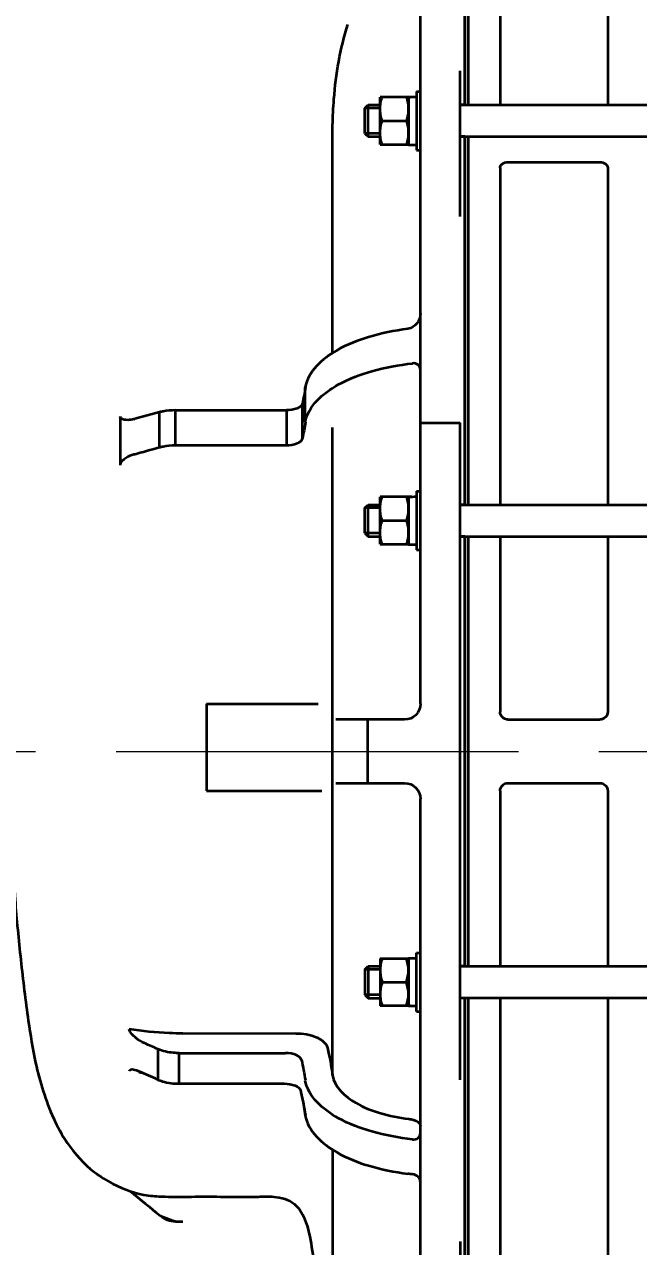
# Model space of a CAD drawing. Header units: inches. Extents: x -403 to 7, y 1 to 290.
# Drawn here: x -280.91 to -265.64, y 121.62 to 151.98 of the extents above; entities that cross this region are included whole.
import ezdxf

# ---------------------------------------------------------------- set-up
doc = ezdxf.new("R2010")
doc.units = ezdxf.units.IN
doc.header["$MEASUREMENT"] = 0
doc.linetypes.add('点画线', pattern=[16, 10, -2, 2, -2])
doc.layers.add('中心线层', color=1, linetype='点画线', lineweight=18)
doc.layers.add('粗实线层', color=7, linetype='Continuous', lineweight=35)
doc.styles.get("Standard").update_dxf_attribs({"font": 'arial.ttf'})
doc.dimstyles.new('STANDARD 2 PLCS', dxfattribs={"dimtxt": 0.125, "dimasz": 0.18, "dimexe": 0.18, "dimexo": 0.0625, "dimgap": 0.09, "dimtad": 0, "dimtih": 1, "dimtoh": 1, "dimzin": 4, "dimdsep": 46, "dimtxsty": 'Standard', "dimcen": 0.09, "dimaunit": 1, "dimadec": 0, "dimazin": 1, "dimtfac": 1, "dimtofl": 0, "dimtmove": 1, "dimatfit": 3, "dimfxl": 1, "dimtolj": 1, "dimtzin": 4, "dimarcsym": 0})

# ---------------------------------------------------------------- blocks, each defined once
blk = doc.blocks.new('CF25进气-1#-1_1')
at = {"layer": '粗实线层'}
for p, q in [((5, 131), (5, 239)), ((-0.6, 206.55), (-0.6, 231.67)), ((0, 192.48), (0, 210.86)), ((5.5, 208.25), (5, 208.25)), ((5.5, 208.25), (5.5, 200.85)), ((6.5, 207.55), (6.5, 207.57)), ((6.5, 207.55), (10.1, 207.55)), ((6.5, 207.55), (6.5, 201.53)), ((6.5, 207.53), (6.5, 207.53)), ((6.5, 201.53), (6.5, 207.53)), ((10.1, 201.55), (10.1, 207.55)), ((-0.6, 206.55), (0, 206.55)), ((11.6, 206.55), (10.1, 206.55)), ((10.1, 206.15), (12, 206.15)), ((11.6, 204.55), (11.6, 206.55)), ((12, 206.15), (11.6, 206.55)), ((12, 202.95), (12, 206.15)), ((9.83, 204.55), (6.77, 204.55)), ((11.6, 202.55), (11.6, 204.55)), ((16.09, 175.22), (16.09, 203.98)), ((-0.6, 156.12), (-0.6, 202.55)), ((-0.6, 202.55), (0, 202.55)), ((10.1, 202.95), (12, 202.95)), ((11.6, 202.55), (10.1, 202.55)), ((12, 202.95), (11.6, 202.55)), ((5.5, 200.85), (5, 200.85)), ((6.5, 201.53), (5.5, 201.53)), ((10.1, 201.55), (6.5, 201.55)), ((19.53, 166.51), (19.53, 170.92)), ((19.9, 164.47), (19.9, 168.88)), ((21.89, 168.03), (21.89, 163.62)), ((35.94, 168.03), (21.89, 168.03)), ((35.92, 163.62), (35.94, 168.03)), ((37.92, 167.79), (41.06, 166.94)), ((41.06, 166.94), (41.11, 166.93)), ((41.16, 166.92), (41.11, 166.93)), ((0, 83.55), (0, 166.45)), ((5, 166.45), (0, 166.45)), ((16.09, 84.14), (16.09, 165.86)), ((35.92, 163.62), (21.89, 163.62)), ((41.14, 162.46), (41.18, 162.46)), ((5.5, 157.82), (5, 157.82)), ((5.5, 157.82), (5.5, 150.42)), ((-0.6, 156.12), (0, 156.12)), ((6.5, 157.12), (6.5, 157.14)), ((6.5, 157.12), (10.1, 157.12)), ((6.5, 157.12), (6.5, 151.1)), ((6.5, 157.1), (6.5, 157.1)), ((6.5, 151.1), (6.5, 157.1)), ((10.1, 151.12), (10.1, 157.12)), ((11.6, 156.12), (10.1, 156.12)), ((12, 155.72), (11.6, 156.12)), ((11.6, 154.12), (11.6, 156.12)), ((10.1, 155.72), (12, 155.72)), ((12, 152.52), (12, 155.72)), ((9.83, 154.12), (6.77, 154.12)), ((11.6, 152.12), (11.6, 154.12)), ((-0.6, 97.88), (-0.6, 152.12)), ((-0.6, 152.12), (0, 152.12)), ((6.5, 151.1), (5.5, 151.1)), ((10.1, 151.12), (6.5, 151.12)), ((10.1, 152.52), (12, 152.52)), ((11.6, 152.12), (10.1, 152.12)), ((12, 152.52), (11.6, 152.12)), ((5.5, 150.42), (5, 150.42)), ((32, 131), (17.93, 131)), ((32, 131), (32, 120)), ((7, 129), (15.7, 129)), ((11.7, 129), (11.7, 121)), ((15.7, 121), (7, 121)), ((5, 9), (5, 119)), ((32, 120), (17.46, 120)), ((5.5, 99.58), (5, 99.58)), ((5.5, 92.18), (5.5, 99.58)), ((6.5, 98.9), (5.5, 98.9)), ((6.5, 92.88), (6.5, 98.9)), ((6.5, 98.9), (6.5, 92.9)), ((10.1, 98.88), (6.5, 98.88)), ((10.1, 98.88), (10.1, 92.88)), ((-0.6, 97.88), (0, 97.88)), ((11.6, 97.88), (10.1, 97.88)), ((10.1, 97.48), (12, 97.48)), ((12, 97.48), (11.6, 97.88)), ((11.6, 97.88), (11.6, 95.88)), ((12, 97.48), (12, 94.28)), ((9.83, 95.88), (6.77, 95.88)), ((11.6, 95.88), (11.6, 93.88)), ((10.1, 94.28), (12, 94.28)), ((12, 94.28), (11.6, 93.88)), ((-0.6, 47.45), (-0.6, 93.88)), ((-0.6, 93.88), (0, 93.88)), ((6.5, 92.9), (6.5, 92.9)), ((6.5, 92.88), (10.1, 92.88)), ((6.5, 92.88), (6.5, 92.86)), ((11.6, 93.88), (10.1, 93.88)), ((5.5, 92.18), (5, 92.18)), ((34.98, 89.4), (20.74, 89.43)), ((35.44, 86.93), (22.02, 86.93)), ((35.44, 83.08), (22.15, 83.08)), ((16.09, 74.78), (16.09, 43.98)), ((35.91, 65.69), (35, 65.69)), ((0, 63.16), (0, 0))]:
    blk.add_line(p, q, dxfattribs=at)
for centre, radius, start, end in [((7.01, 180.26), 2.01, 180.1129, 258.4699), ((59.52, 177.11), 40.47, 188.7954, 191.7324), ((42.09, 170.54), 3.74, 255.6138, 261.5722), ((155.27, 164.99), 112.38, 178.8436, 180.8338), ((59.52, 172.7), 40.47, 188.7954, 191.7324), ((7, 131), 2, 180, 270), ((7, 119), 2, 90, 180), ((57.06, 78.17), 41.41, 166.8453, 171.7138), ((-141.1, 84.77), 176.55, 359.4502, 0.7001), ((523.76, 85.45), 485.61, 179.765, 180.2195), ((59.67, 77.28), 40.62, 167.5116, 171.1966), ((-166.67, 544.49), 504.37, 293.9589, 294.2516), ((35.25, 123.36), 39.23, 277.0197, 277.7356), ((59.72, 72.85), 40.67, 167.0512, 171.1968), ((60.51, 72.67), 41.48, 166.6933, 167.045), ((2.21, 106.2), 34.77, 276.2605, 277.2704), ((188.7, -114.53), 235.57, 128.622, 129.8262), ((35.91, 68.69), 3, 270, 309.8262)]:
    blk.add_arc(centre, radius, start, end, dxfattribs=at)
for centre, start_param, end_param in [((5.5, 204.55), 1.40472, 1.570796), ((6.5, 204.55), 1.570796, 1.653679), ((5.5, 154.12), 1.40472, 1.570796), ((6.5, 154.12), 1.570796, 1.653679), ((5.5, 95.88), 4.712389, 4.878465), ((6.5, 95.88), 4.629506, 4.712389)]:
    blk.add_ellipse(centre, major_axis=(6.04, 0), ratio=0.5, start_param=start_param, end_param=end_param, dxfattribs=at)
for points, knots in [([(68.69, 253.8), (68.71, 251.71), (68.74, 246.97), (68.72, 240.01), (68.75, 232.34), (68.67, 226.05), (68.08, 220.07), (67.73, 215.46), (66.8, 210.11), (65.77, 203.79), (63.98, 196.28), (62.45, 188.39), (61.29, 181.51), (60.58, 175.34), (60.08, 169.17), (59.6, 163.11), (59.01, 156.05), (58.51, 146.9), (57.64, 136.66), (57.07, 125.64), (56.78, 116.06), (56.27, 106.78), (55.48, 98.66), (54.65, 91.78), (53.77, 86.23), (52.37, 80.99), (50.28, 76.02), (46.85, 72.25), (43.31, 70.01), (40.22, 68.96), (36.83, 68.78), (33.79, 68.83), (29.87, 68.83), (26.4, 68.75), (23.26, 68.92), (20.67, 68.21), (19.16, 65.3), (18.69, 61.95), (17.85, 58.05), (17.14, 53.57), (16.57, 49.16), (16.22, 45.85), (16.06, 43.38), (15.49, 40.56), (13.61, 37.69), (11.07, 35.58), (9.53, 34.72), (8.67, 34.37)], [0, 0, 0, 0, 500.983339, 1139.057742, 1672.404298, 2344.432474, 2648.174238, 3115.475288, 3452.731367, 3952.039926, 4653.749594, 5304.069036, 5882.731911, 6330.598823, 6793.377251, 7370.921387, 7790.113217, 8495.62314, 9570.519663, 10258.095576, 11147.213491, 11873.327979, 12488.094667, 13106.430153, 13539.125454, 13836.211787, 14408.926141, 14815.10126, 15035.766174, 15411.266967, 15581.772828, 15849.494553, 16140.258874, 16525.167771, 16680.019867, 16900.51958, 17120.743069, 17413.515388, 17719.860988, 18075.360511, 18504.098821, 18789.06728, 18872.270959, 19099.798644, 19472.439394, 19666.980861, 19890.759489, 19890.759489, 19890.759489, 19890.759489]), ([(16.09, 203.98), (16.06, 205.08), (15.85, 209.37), (15.13, 213.66), (14.17, 216.71)], [0, 0, 0, 0, 322.631258, 1256.596965, 1256.596965, 1256.596965, 1256.596965]), ([(6.77, 207.55), (6.69, 207.31), (6.55, 206.81), (6.5, 206.3), (6.5, 206.05)], [0, 0, 0, 0, 637.902757, 1271.044191, 1271.044191, 1271.044191, 1271.044191]), ([(10.1, 206.05), (10.1, 206.3), (10.05, 206.81), (9.91, 207.31), (9.83, 207.55)], [0, 0, 0, 0, 628.039761, 1260.802431, 1260.802431, 1260.802431, 1260.802431]), ([(6.5, 206.05), (6.5, 205.8), (6.55, 205.29), (6.69, 204.79), (6.77, 204.55)], [0, 0, 0, 0, 628.347839, 1261.420909, 1261.420909, 1261.420909, 1261.420909]), ([(9.83, 204.55), (9.91, 204.79), (10.05, 205.29), (10.1, 205.8), (10.1, 206.05)], [0, 0, 0, 0, 627.934023, 1251.181135, 1251.181135, 1251.181135, 1251.181135]), ([(6.77, 204.55), (6.69, 204.31), (6.55, 203.81), (6.5, 203.3), (6.5, 203.05)], [0, 0, 0, 0, 628.506286, 1252.322406, 1252.322406, 1252.322406, 1252.322406]), ([(10.1, 203.05), (10.1, 203.3), (10.05, 203.81), (9.91, 204.31), (9.83, 204.55)], [0, 0, 0, 0, 618.719822, 1242.090254, 1242.090254, 1242.090254, 1242.090254]), ([(6.5, 203.05), (6.5, 202.8), (6.55, 202.29), (6.69, 201.79), (6.77, 201.55)], [0, 0, 0, 0, 619.023126, 1242.69914, 1242.69914, 1242.69914, 1242.69914]), ([(9.83, 201.55), (9.91, 201.79), (10.05, 202.29), (10.1, 202.8), (10.1, 203.05)], [0, 0, 0, 0, 618.542442, 1232.469078, 1232.469078, 1232.469078, 1232.469078]), ([(6.61, 178.29), (8.27, 178.08), (11.39, 177.44), (16.11, 175.63), (19.22, 172.94), (19.53, 170.92)], [0, 0, 0, 0, 454.581251, 848.829853, 1400.21129, 1400.21129, 1400.21129, 1400.21129]), ([(5, 173.15), (5, 173.38), (5.24, 173.87), (5.76, 173.98), (6, 173.95)], [0, 0, 0, 0, 515.866622, 1067.404506, 1067.404506, 1067.404506, 1067.404506]), ([(19.53, 166.51), (19.21, 168.59), (15.92, 171.34), (10.99, 173.14), (7.73, 173.76), (6, 173.95)], [0, 0, 0, 0, 534.400464, 918.943404, 1360.982553, 1360.982553, 1360.982553, 1360.982553]), ([(19.9, 168.88), (19.96, 168.59), (20.71, 168.11), (21.44, 168.03), (21.89, 168.03)], [0, 0, 0, 0, 389.793447, 991.275264, 991.275264, 991.275264, 991.275264]), ([(35.94, 168.03), (36.44, 168.03), (37.12, 167.98), (37.77, 167.83), (37.92, 167.79)], [0, 0, 0, 0, 724.222712, 950.998813, 950.998813, 950.998813, 950.998813]), ([(41.95, 166.8), (42.24, 166.8), (42.69, 166.8), (42.91, 167.17), (42.92, 167.26)], [0, 0, 0, 0, 705.766714, 936.089103, 936.089103, 936.089103, 936.089103]), ([(21.89, 163.62), (21.44, 163.62), (20.71, 163.7), (19.96, 164.18), (19.9, 164.47)], [0, 0, 0, 0, 585.69661, 965.260276, 965.260276, 965.260276, 965.260276]), ([(37.96, 163.36), (37.8, 163.4), (37.13, 163.56), (36.44, 163.62), (35.92, 163.62)], [0, 0, 0, 0, 220.243805, 926.085313, 926.085313, 926.085313, 926.085313]), ([(41.18, 162.46), (41.54, 162.36), (42.19, 162.07), (42.92, 161.5), (42.92, 161.12)], [0, 0, 0, 0, 446.82599, 905.6543, 905.6543, 905.6543, 905.6543]), ([(6.77, 157.12), (6.69, 156.87), (6.55, 156.38), (6.5, 155.87), (6.5, 155.62)], [0, 0, 0, 0, 479.965284, 956.348093, 956.348093, 956.348093, 956.348093]), ([(10.1, 155.62), (10.1, 155.87), (10.05, 156.38), (9.91, 156.87), (9.83, 157.12)], [0, 0, 0, 0, 471.38698, 946.318828, 946.318828, 946.318828, 946.318828]), ([(6.5, 155.62), (6.5, 155.36), (6.55, 154.85), (6.69, 154.36), (6.77, 154.12)], [0, 0, 0, 0, 471.589631, 946.725658, 946.725658, 946.725658, 946.725658]), ([(9.83, 154.12), (9.91, 154.36), (10.05, 154.85), (10.1, 155.36), (10.1, 155.62)], [0, 0, 0, 0, 470.105004, 936.701136, 936.701136, 936.701136, 936.701136]), ([(6.77, 154.12), (6.69, 153.87), (6.55, 153.38), (6.5, 152.87), (6.5, 152.62)], [0, 0, 0, 0, 470.571329, 937.631067, 937.631067, 937.631067, 937.631067]), ([(10.1, 152.62), (10.1, 152.87), (10.05, 153.38), (9.91, 153.87), (9.83, 154.12)], [0, 0, 0, 0, 462.07293, 927.619034, 927.619034, 927.619034, 927.619034]), ([(6.5, 152.62), (6.5, 152.36), (6.55, 151.85), (6.69, 151.36), (6.77, 151.12)], [0, 0, 0, 0, 462.267046, 928.008722, 928.008722, 928.008722, 928.008722]), ([(9.83, 151.12), (9.91, 151.36), (10.05, 151.85), (10.1, 152.36), (10.1, 152.62)], [0, 0, 0, 0, 460.719888, 918.001703, 918.001703, 918.001703, 918.001703]), ([(6.5, 97.38), (6.5, 97.64), (6.55, 98.15), (6.69, 98.64), (6.77, 98.88)], [0, 0, 0, 0, 295.282645, 592.784783, 592.784783, 592.784783, 592.784783]), ([(9.83, 98.88), (9.91, 98.64), (10.05, 98.15), (10.1, 97.64), (10.1, 97.38)], [0, 0, 0, 0, 292.881547, 583.577498, 583.577498, 583.577498, 583.577498]), ([(6.77, 95.88), (6.69, 96.13), (6.55, 96.62), (6.5, 97.13), (6.5, 97.38)], [0, 0, 0, 0, 292.876123, 583.566686, 583.566686, 583.566686, 583.566686]), ([(10.1, 97.38), (10.1, 97.13), (10.05, 96.62), (9.91, 96.13), (9.83, 95.88)], [0, 0, 0, 0, 286.118158, 574.386924, 574.386924, 574.386924, 574.386924]), ([(6.5, 94.38), (6.5, 94.64), (6.55, 95.15), (6.69, 95.64), (6.77, 95.88)], [0, 0, 0, 0, 285.968338, 574.087183, 574.087183, 574.087183, 574.087183]), ([(9.83, 95.88), (9.91, 95.64), (10.05, 95.15), (10.1, 94.64), (10.1, 94.38)], [0, 0, 0, 0, 283.518649, 564.92111, 564.92111, 564.92111, 564.92111]), ([(6.77, 92.88), (6.69, 93.13), (6.55, 93.62), (6.5, 94.13), (6.5, 94.38)], [0, 0, 0, 0, 283.493217, 564.870433, 564.870433, 564.870433, 564.870433]), ([(10.1, 94.38), (10.1, 94.13), (10.05, 93.62), (9.91, 93.13), (9.83, 92.88)], [0, 0, 0, 0, 276.825882, 555.733518, 555.733518, 555.733518, 555.733518]), ([(34.98, 89.41), (35.56, 89.41), (37.83, 89.46), (40.09, 89.68), (41.76, 89.95)], [0, 0, 0, 0, 121.6121, 479.71738, 479.71738, 479.71738, 479.71738]), ([(39.83, 88.18), (40.22, 88.35), (40.79, 88.72), (41.43, 89.31), (41.75, 89.72), (41.76, 89.95)], [0, 0, 0, 0, 302.527662, 469.892099, 636.993469, 636.993469, 636.993469, 636.993469]), ([(20.74, 89.42), (19.82, 89.42), (18.33, 89.23), (16.87, 88.19), (16.74, 87.59)], [0, 0, 0, 0, 302.9809, 506.827598, 506.827598, 506.827598, 506.827598]), ([(20.02, 86.06), (20.08, 86.35), (20.82, 86.84), (21.56, 86.93), (22.02, 86.93)], [0, 0, 0, 0, 191.46721, 486.973797, 486.973797, 486.973797, 486.973797]), ([(35.44, 86.93), (35.69, 86.93), (36.61, 86.97), (37.53, 87.16), (38.15, 87.44)], [0, 0, 0, 0, 126.106909, 469.331423, 469.331423, 469.331423, 469.331423]), ([(41.73, 84.67), (41.73, 84.76), (41.53, 84.93), (41.33, 84.88), (41.22, 84.87)], [0, 0, 0, 0, 209.234392, 457.373862, 457.373862, 457.373862, 457.373862]), ([(6, 76.05), (7.73, 76.24), (10.99, 76.86), (15.92, 78.66), (19.21, 81.41), (19.53, 83.49)], [0, 0, 0, 0, 191.354323, 357.818768, 589.15407, 589.15407, 589.15407, 589.15407]), ([(16.09, 84.14), (15.87, 82.63), (13.56, 80.61), (10.04, 79.26), (7.72, 78.78), (6.48, 78.63)], [0, 0, 0, 0, 244.907714, 420.054439, 622.032335, 622.032335, 622.032335, 622.032335]), ([(38.15, 83.58), (37.96, 83.5), (37.09, 83.19), (36.16, 83.08), (35.44, 83.08)], [0, 0, 0, 0, 101.815518, 450.390835, 450.390835, 450.390835, 450.390835]), ([(20.09, 81.99), (20.03, 81.76), (19.81, 80.8), (19.64, 79.82), (19.53, 79.08)], [0, 0, 0, 0, 110.510561, 455.122023, 455.122023, 455.122023, 455.122023]), ([(22.15, 83.08), (21.69, 83.08), (20.95, 82.99), (20.21, 82.5), (20.15, 82.21)], [0, 0, 0, 0, 281.649602, 464.827095, 464.827095, 464.827095, 464.827095]), ([(19.53, 79.08), (19.22, 77.06), (16.11, 74.37), (11.39, 72.56), (8.27, 71.92), (6.61, 71.71)], [0, 0, 0, 0, 222.831898, 382.160485, 565.870901, 565.870901, 565.870901, 565.870901]), ([(6.48, 78.63), (6.28, 78.6), (5.74, 78.51), (5, 78.14), (5, 77.75)], [0, 0, 0, 0, 161.548959, 472.7048, 472.7048, 472.7048, 472.7048]), ([(6, 76.05), (5.76, 76.02), (5.24, 76.13), (5, 76.62), (5, 76.85)], [0, 0, 0, 0, 238.094389, 460.730382, 460.730382, 460.730382, 460.730382]), ([(5, 70.67), (5, 70.91), (5.25, 71.4), (5.74, 71.61), (6, 71.64)], [0, 0, 0, 0, 204.998565, 428.46388, 428.46388, 428.46388, 428.46388])]:
    blk.add_open_spline(points, degree=3, knots=knots, dxfattribs=at)
for points in [[(37.94, 164.44), (37.94, 165.56), (37.92, 166.67), (37.92, 167.79)], [(41.54, 166.84), (41.68, 166.82), (41.81, 166.81), (41.95, 166.8)], [(37.96, 163.36), (37.96, 163.72), (37.95, 164.08), (37.95, 164.45)], [(41.18, 162.46), (40.11, 162.76), (39.03, 163.06), (37.96, 163.36)], [(42.91, 163.36), (42.92, 162.61), (42.93, 161.86), (42.92, 161.12)], [(38.15, 87.44), (38.71, 87.69), (39.27, 87.93), (39.83, 88.18)], [(41.22, 84.87), (40.97, 84.83), (40.73, 84.74), (40.5, 84.64)]]:
    blk.add_open_spline(points, degree=3, dxfattribs=at)
blk = doc.blocks.new('CF25中间机壳-2_1')
at = {"layer": '粗实线层'}
for p, q in [((7.96, 217.33), (7.96, 192.22)), ((21.56, 217.33), (21.56, 192.22)), ((25.6, 217.33), (25.6, 192.22)), ((26, 217.33), (26, 192.22)), ((26.6, 192.22), (-1, 192.22)), ((26.6, 192.22), (-1, 192.22)), ((26.6, 188.22), (-1, 188.22)), ((26.6, 188.22), (-1, 188.22)), ((25.6, 188.22), (25.6, 141.78)), ((26, 188.22), (26, 141.78)), ((7.96, 184.27), (7.96, 141.78)), ((20.56, 185), (8.96, 185)), ((21.56, 184.27), (21.56, 141.78)), ((26.6, 141.78), (-1, 141.78)), ((26.6, 141.78), (-1, 141.78)), ((26.6, 137.78), (-1, 137.78)), ((26.6, 137.78), (-1, 137.78)), ((7.96, 137.78), (7.96, 115.67)), ((21.56, 137.78), (21.56, 115.67)), ((25.6, 137.78), (25.6, 83.55)), ((26, 137.78), (26, 83.55)), ((20.56, 114.67), (8.96, 114.67)), ((20.56, 106.67), (8.96, 106.67)), ((7.96, 105.67), (7.96, 83.55)), ((21.56, 105.67), (21.56, 83.55)), ((26.6, 83.55), (-1, 83.55)), ((26.6, 83.55), (-1, 83.55)), ((26.6, 79.55), (-1, 79.55)), ((26.6, 79.55), (-1, 79.55)), ((7.96, 79.55), (7.96, 37.07)), ((21.56, 79.55), (21.56, 37.07)), ((25.6, 79.55), (25.6, 33.12)), ((26, 79.55), (26, 33.12))]:
    blk.add_line(p, q, dxfattribs=at)
for centre, start, end in [((8.96, 115.67), 180, 270), ((20.56, 115.67), 270, 0), ((8.96, 105.67), 90, 180), ((20.56, 105.67), 0, 90)]:
    blk.add_arc(centre, 1, start, end, dxfattribs=at)
for points, knots in [([(8.96, 185), (8.83, 185), (8.58, 184.97), (8.3, 184.83), (8.13, 184.68), (8.03, 184.55), (7.97, 184.41), (7.96, 184.31), (7.96, 184.27)], [0, 0, 0, 0, 813.021984, 1572.526565, 1923.409227, 2253.92762, 2568.210065, 2873.642027, 2873.642027, 2873.642027, 2873.642027]), ([(21.56, 184.27), (21.56, 184.31), (21.55, 184.41), (21.49, 184.55), (21.39, 184.68), (21.22, 184.83), (20.94, 184.97), (20.69, 185), (20.56, 185)], [0, 0, 0, 0, 295.456799, 599.475032, 919.198961, 1258.622076, 1993.321848, 2779.791188, 2779.791188, 2779.791188, 2779.791188])]:
    blk.add_open_spline(points, degree=3, knots=knots, dxfattribs=at)
blk = doc.blocks.new('3 STAGE FRONT VIEW')
for p, q in [((3.937, 45.608), (3.937, 40.663)), ((3.937, 40.663), (3.819, 40.663)), ((3.819, 40.663), (3.819, 40.663)), ((3.819, 40.663), (3.819, 39.876)), ((3.937, 40.663), (3.937, 40.663)), ((3.819, 39.876), (3.819, 39.876)), ((3.819, 39.876), (3.937, 39.876)), ((3.937, 39.876), (3.937, 39.876)), ((3.937, 39.876), (3.937, 30.735)), ((3.937, 30.735), (3.819, 30.735)), ((3.819, 30.735), (3.819, 30.735)), ((3.819, 30.735), (3.819, 29.947)), ((3.937, 30.735), (3.937, 30.735)), ((3.819, 29.947), (3.819, 29.947)), ((3.819, 29.947), (3.937, 29.947)), ((3.937, 29.947), (3.937, 29.947)), ((3.937, 29.947), (3.937, 27.725)), ((3.937, 27.725), (3.937, 27.725)), ((3.937, 27.725), (3.937, 19.27)), ((3.937, 19.27), (3.819, 19.27)), ((3.819, 19.27), (3.819, 19.27)), ((3.819, 19.27), (3.819, 18.483)), ((3.937, 19.27), (3.937, 19.27)), ((-6.983, 18.453), (-7.007, 18.65)), ((-7.007, 18.65), (-7.007, 18.65)), ((-6.957, 18.257), (-6.983, 18.453)), ((-6.93, 18.061), (-6.957, 18.257)), ((3.819, 18.483), (3.819, 18.483)), ((3.819, 18.483), (3.937, 18.483)), ((3.937, 18.483), (3.937, 18.483)), ((3.937, 18.483), (3.937, 9.342)), ((-6.902, 17.865), (-6.93, 18.061)), ((-6.873, 17.669), (-6.902, 17.865)), ((-6.843, 17.473), (-6.873, 17.669)), ((-6.809, 17.278), (-6.843, 17.473)), ((-6.773, 17.083), (-6.809, 17.278)), ((-6.732, 16.89), (-6.773, 17.083)), ((-6.687, 16.697), (-6.732, 16.89)), ((-6.638, 16.505), (-6.687, 16.697)), ((-6.584, 16.315), (-6.638, 16.505)), ((-6.525, 16.125), (-6.584, 16.315)), ((-6.461, 15.937), (-6.525, 16.125)), ((-6.391, 15.751), (-6.461, 15.937)), ((-6.315, 15.567), (-6.391, 15.751)), ((-6.232, 15.387), (-6.315, 15.567)), ((-6.141, 15.21), (-6.232, 15.387)), ((-6.042, 15.038), (-6.141, 15.21)), ((-5.934, 14.872), (-6.042, 15.038)), ((-5.817, 14.711), (-5.934, 14.872)), ((-5.69, 14.558), (-5.817, 14.711)), ((-5.554, 14.412), (-5.69, 14.558)), ((-5.41, 14.276), (-5.554, 14.412)), ((-5.257, 14.15), (-5.41, 14.276)), ((-5.096, 14.034), (-5.257, 14.15)), ((-4.927, 13.93), (-5.096, 14.034)), ((-4.752, 13.837), (-4.927, 13.93)), ((-4.57, 13.755), (-4.752, 13.837)), ((-4.383, 13.686), (-4.57, 13.755)), ((-4.358, 13.666), (-4.383, 13.686)), ((-4.383, 13.686), (-4.383, 13.686)), ((-4.333, 13.645), (-4.358, 13.666)), ((-4.307, 13.625), (-4.333, 13.645)), ((-4.282, 13.605), (-4.307, 13.625)), ((-4.257, 13.584), (-4.282, 13.605)), ((-4.231, 13.564), (-4.257, 13.584)), ((-4.206, 13.544), (-4.231, 13.564)), ((-4.181, 13.523), (-4.206, 13.544)), ((-4.156, 13.503), (-4.181, 13.523)), ((-4.13, 13.482), (-4.156, 13.503)), ((-4.105, 13.462), (-4.13, 13.482)), ((-4.08, 13.441), (-4.105, 13.462)), ((-4.055, 13.421), (-4.08, 13.441)), ((-4.029, 13.4), (-4.055, 13.421)), ((-4.004, 13.38), (-4.029, 13.4)), ((-3.979, 13.359), (-4.004, 13.38)), ((-3.954, 13.339), (-3.979, 13.359)), ((-3.929, 13.318), (-3.954, 13.339)), ((-3.904, 13.298), (-3.929, 13.318)), ((-3.879, 13.277), (-3.904, 13.298)), ((-3.854, 13.256), (-3.879, 13.277)), ((-3.828, 13.236), (-3.854, 13.256)), ((-3.803, 13.215), (-3.828, 13.236)), ((-3.778, 13.194), (-3.803, 13.215)), ((-3.753, 13.174), (-3.778, 13.194)), ((-3.728, 13.153), (-3.753, 13.174)), ((-3.703, 13.132), (-3.728, 13.153)), ((-3.678, 13.111), (-3.703, 13.132)), ((-3.653, 13.091), (-3.678, 13.111)), ((-3.628, 13.07), (-3.653, 13.091)), ((-3.25, 12.933), (-3.628, 13.07)), ((-3.628, 13.07), (-3.618, 13.061)), ((-3.25, 12.933), (-3.628, 13.07)), ((-3.618, 13.061), (-3.607, 13.053)), ((-3.607, 13.053), (-3.596, 13.045)), ((-3.596, 13.045), (-3.585, 13.037)), ((-3.585, 13.037), (-3.573, 13.029)), ((-3.573, 13.029), (-3.562, 13.022)), ((-3.562, 13.022), (-3.55, 13.015)), ((-3.55, 13.015), (-3.538, 13.008)), ((-3.538, 13.008), (-3.526, 13.001)), ((-3.526, 13.001), (-3.514, 12.995)), ((-3.514, 12.995), (-3.502, 12.989)), ((-3.502, 12.989), (-3.489, 12.983)), ((-3.489, 12.983), (-3.477, 12.978)), ((-3.477, 12.978), (-3.464, 12.973)), ((-3.464, 12.973), (-3.451, 12.968)), ((-3.451, 12.968), (-3.438, 12.964)), ((-3.438, 12.964), (-3.425, 12.959)), ((-3.425, 12.959), (-3.412, 12.955)), ((-3.412, 12.955), (-3.399, 12.952)), ((-3.399, 12.952), (-3.386, 12.949)), ((-3.386, 12.949), (-3.372, 12.946)), ((-3.372, 12.946), (-3.359, 12.943)), ((-3.359, 12.943), (-3.346, 12.94)), ((-3.346, 12.94), (-3.332, 12.938)), ((-3.332, 12.938), (-3.318, 12.937)), ((-3.318, 12.937), (-3.305, 12.935)), ((-3.305, 12.935), (-3.291, 12.934)), ((-3.291, 12.934), (-3.278, 12.933)), ((-3.278, 12.933), (-3.264, 12.933)), ((-3.264, 12.933), (-3.25, 12.933)), ((-3.071, 12.933), (-3.25, 12.933)), ((-3.071, 12.933), (-3.071, 12.933))]:
    blk.add_line(p, q)
at = {"layer": '中心线层'}
blk.add_line((-20.728, 24.609), (33.998, 24.609), dxfattribs=at)
at = {"layer": '粗实线层', "xscale": -0.196870025, "yscale": 0.196870025, "zscale": 0.196870025}
for name, p in [('CF25进气-1#-1_1', (3.819, 0)), ('CF25中间机壳-2_1', (9.058, 2.822))]:
    blk.add_blockref(name, p, dxfattribs=at)
blk = doc.blocks.new('*D158')
at = {"color": 0, "lineweight": -2, "transparency": 16777216}
for p, q in [((-293.113, 135.926), (-293.113, 169.518)), ((-278.171, 161.72), (-278.171, 169.518)), ((-290.613, 167.718), (-289.462, 167.718)), ((-280.671, 167.718), (-281.519, 167.718))]:
    blk.add_line(p, q, dxfattribs=at)
at = {"color": 0, "transparency": 16777216}
for points in [[(-290.613, 168.135), (-290.613, 167.301), (-293.113, 167.718)], [(-280.671, 168.135), (-280.671, 167.301), (-278.171, 167.718)]]:
    blk.add_solid(points, dxfattribs=at)
at = {"layer": 'Defpoints', "color": 0, "transparency": 16777216}
for p in [(-293.113, 167.718), (-278.171, 161.095), (-293.113, 135.301)]:
    blk.add_point(p, dxfattribs=at)
at = {"color": 0, "transparency": 16777216, "insert": (-285.491, 167.718), "char_height": 1.875, "attachment_point": 5}
blk.add_mtext('\\A1;14.94', dxfattribs=at)

msp = doc.modelspace()

# ---------------------------------------------------------------- block references
msp.add_blockref('3 STAGE FRONT VIEW', (-273.899, 109.314))

# ---------------------------------------------------------------- next in the draw order: dimensions: what is measured, and where the dimension line sits
dim = msp.add_linear_dim(base=(-293.113, 167.718), p1=(-278.171, 161.095), p2=(-293.113, 135.301), dimstyle='STANDARD 2 PLCS', override={"dimscale": 10, "dimtxt": 0.1875, "dimasz": 0.25})
dim.commit()
dim.dimension.update_dxf_attribs({"geometry": '*D158', "text_midpoint": (-285.491, 167.718), "dimtype": 160})

doc.saveas('drawing.dxf')
